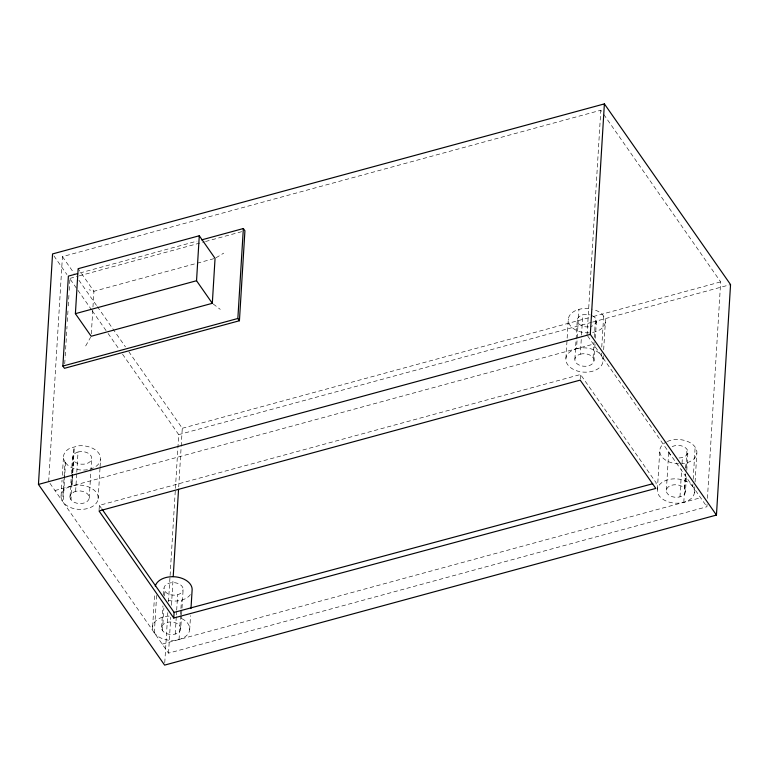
<?xml version="1.0" encoding="UTF-8"?>
<svg xmlns="http://www.w3.org/2000/svg" width="769" height="769" viewBox="0 0 769 769"><rect width="100%" height="100%" fill="white"/><g stroke="black" fill="none" stroke-linecap="round" stroke-linejoin="round"><path stroke-width="0.58" stroke-dasharray="3.85 2.88" d="M48.678 481.49L62.433 256.625L600.81 110.236L602.867 113.178M64.731 363.824L65.144 357.076M65.211 355.951L67.028 326.296M67.316 321.5L67.98 310.714M68.268 305.927L68.931 295.142M69.22 290.355L69.883 279.57M61.097 495.563L62.049 480.058M62.337 475.29L63.51 456.209M49.937 483.297L62.606 501.446L65.019 462.092L63.731 459.391A18.6 12.15 3.5 0 1 70.046 448.164L78.755 445.799A18.6 12.15 3.5 0 1 99.73 454.835A18.6 12.15 3.5 0 1 89.906 469.186M707.057 504.358L706.913 506.752L168.536 653.141L63.106 502.157L65.509 462.803L65.019 462.092M70.066 496.37L71.373 474.906M71.45 473.714L72.469 457.026M72.257 474.108L71.527 486.027L67.643 487.517A18.6 12.15 3.5 0 0 61.318 498.735L62.606 501.446M72.324 472.906L73.93 446.674M73.44 492.227L75.622 491.343A9.67 6.315 3.5 0 1 88.348 494.851A9.67 6.315 3.5 0 1 83.859 503.07A9.67 6.315 3.5 0 1 70.998 499.802L72.382 477.145M72.671 472.377L73.401 460.458L72.584 458.66M72.68 473.983L71.959 485.912L76.352 485.152A18.6 12.15 3.5 0 1 97.086 501.994A18.6 12.15 3.5 0 1 65.403 504.589L63.106 502.157M72.757 472.791L74.362 446.558M75.622 491.343L76.717 473.454M76.794 472.262L78.034 451.989A9.67 6.315 3.5 0 1 90.761 455.498A9.67 6.315 3.5 0 1 86.263 463.726A9.67 6.315 3.5 0 1 73.401 460.458M91.319 333.89L93.924 291.278L78.15 268.698M89.242 498.072L91.655 458.728M98.124 498.927L100.018 467.927M100.095 466.735L100.528 459.574M99.086 509.828L99.355 505.339L580.537 374.503L656.168 482.817L656.024 485.066M152.647 626.552L154.694 593.168M154.338 632.82L156.741 593.466M161.615 627.369L162.922 605.905M163.586 595.177L164.018 588.016M162.48 630.599L163.874 607.943M164.604 596.023L164.893 591.246M164.758 662.724L167.825 612.566M168.488 601.819L170.016 576.74M170.093 575.539L175.351 489.555M175.428 488.363L178.706 434.62L122.482 354.096M168.536 653.141L170.728 617.257M171.458 605.299L173.073 578.98M178.706 486.883L181.119 447.414M181.186 446.222L182.282 428.275L128.865 351.769M175.236 634.069L176.322 616.18M176.399 614.989L176.62 611.413M176.687 610.221L177.639 594.716M179.052 639.529L180.504 615.681M180.58 614.489L180.869 609.721M180.946 608.529L181.455 600.185M180.715 629.109A9.593 6.267 3.5 0 0 167.094 622.419A9.593 6.267 3.5 0 0 165.681 633.195A9.593 6.267 3.5 0 0 180.715 629.109L181.513 615.988M181.59 614.796L183.118 589.756A9.593 6.267 3.5 0 0 169.507 583.065A9.593 6.267 3.5 0 0 168.084 593.841A9.593 6.267 3.5 0 0 183.118 589.756M189.674 629.926L190.549 615.613M565.917 358.316L568.32 318.972A18.6 12.15 3.5 0 1 592.236 309.205M574.876 359.133L577.288 319.779A9.593 6.267 3.5 0 1 590.092 314.867M603.3 355.73L602.944 361.69A18.6 12.15 3.5 0 1 573.799 369.61A18.6 12.15 3.5 0 1 576.539 348.713L578.951 309.359M594.995 344.176L593.976 360.872A9.593 6.267 3.5 0 1 578.942 364.958A9.593 6.267 3.5 0 1 580.355 354.182L581.451 336.293M581.527 335.101L582.767 314.829M580.259 378.992L580.537 374.503M587.055 335.101L600.81 110.236M593.11 357.643L594.053 342.138M594.341 337.37L595.514 318.289M595.36 338.216L596.388 321.519M601.252 355.432L601.396 353.048M601.762 347.079L603.655 316.078M603.665 349.76L605.347 322.336A18.6 12.15 3.5 0 0 593.159 309.436M657.399 489.344L659.812 449.99M666.367 490.161L668.77 450.807A9.593 6.267 3.5 0 0 672.837 456.632M679.979 496.851L681.661 469.426M682.026 463.467L682.391 457.497M684.593 488.671L685.467 474.358M685.833 468.398L686.996 449.317M683.795 502.32L685.544 473.704M685.91 467.735L686.208 462.967M685.467 491.9A9.593 6.267 3.5 0 0 671.846 485.201A9.593 6.267 3.5 0 0 670.433 495.986A9.593 6.267 3.5 0 0 685.467 491.9L686.409 476.396M686.775 470.436L687.871 452.547M692.734 486.45L692.879 484.066M693.177 479.298L695.147 447.097M694.426 492.708A18.6 12.15 3.5 0 0 668.03 479.731A18.6 12.15 3.5 0 0 665.281 500.638A18.6 12.15 3.5 0 0 694.426 492.708L694.792 486.748M695.08 481.98L696.829 453.364M707.422 498.379L720.668 281.887L603.55 114.158M85.676 345.963L90.627 337.226M216.022 257.769L223.712 253.145M78.034 451.989L75.843 452.874A9.67 6.315 3.5 0 0 72.507 458.67M79.966 272.966L196.999 241.139M69.96 278.368L78.073 276.167M79.226 275.85L204.371 241.822M205.534 241.504L243.773 231.113M213.907 258.653L93.924 291.278L89.117 289.75M182.282 428.275L592.149 316.828M593.303 316.52L720.668 281.887M178.706 434.62L591.428 322.403M592.591 322.086L730.55 284.578M54.984 490.526L593.37 344.137M162.221 644.105L700.626 497.745M213.196 303.986L220.27 309.369M65.509 462.803L67.807 465.235A18.6 12.15 3.5 0 0 87.637 469.686M587.689 336.005L706.913 506.752M62.433 256.625L74.074 273.303M78.871 280.166L96.673 305.668M97.365 306.648L125.443 346.867M53.917 255.904L66.951 274.562M70.373 279.464L77.227 289.288M77.919 290.269L91.626 309.907M92.318 310.897L107.4 332.496M108.083 333.477L119.06 349.193M99.355 505.339L101.412 508.28M70.181 498.014L70.998 499.802M181.792 618.632A18.6 12.15 3.5 0 1 182.628 638.212A18.6 12.15 3.5 0 1 153.829 632.022A18.6 12.15 3.5 0 1 169.834 616.056M576.539 348.713A18.6 12.15 3.5 0 1 602.944 361.69M190.424 594.6A18.6 12.15 3.5 0 1 167.248 600.108M70.104 498.024A9.67 6.315 3.5 0 1 73.391 492.189M667.3 441.493A18.6 12.15 3.5 0 1 695.397 447.471A18.6 12.15 3.5 0 1 681.584 463.765M678.681 463.851A18.6 12.15 3.5 0 1 660.927 455.354A18.6 12.15 3.5 0 1 666.348 441.954M672.144 446.664A9.593 6.267 3.5 0 1 687.457 450.096A9.593 6.267 3.5 0 1 677.499 457.901M580.355 354.182A9.593 6.267 3.5 0 1 593.976 360.872M605.347 322.336A18.6 12.15 3.5 0 1 590.092 332.746M589.141 332.804A18.6 12.15 3.5 0 1 568.32 318.972M592.313 315.694A9.593 6.267 3.5 0 1 590.9 326.479M588.516 326.892A9.593 6.267 3.5 0 1 577.288 319.779"/><path stroke-width="1.15" d="M38.45 484.422L52.552 253.933L604.386 103.892L730.55 284.578L716.448 515.067L164.614 665.108L38.45 484.422L590.294 334.38L716.448 515.067M201.641 239.88L243.35 228.537L244.927 230.796L239.428 320.74L64.452 368.313L62.875 366.063L68.383 276.109L77.65 273.591M75.4 313.665L78.15 268.698L199.286 235.756L215.06 258.346L212.311 303.313L91.175 336.255L75.4 313.665L196.537 280.733L212.311 303.313M173.217 576.596L178.552 489.276M173.765 618.016L99.018 510.952L580.191 380.117L655.822 488.43L173.765 618.016L174.111 612.393L102.104 509.261M196.537 280.733L199.286 235.756M190.991 608.462L192.087 590.573A18.6 12.15 3.5 0 0 175.957 576.904A18.6 12.15 3.5 0 0 155.261 586.161M239.428 320.74L237.852 318.481L243.35 228.537M590.294 334.38L604.386 103.892M62.875 366.063L237.852 318.481M174.111 612.393L652.689 483.749"/></g></svg>
